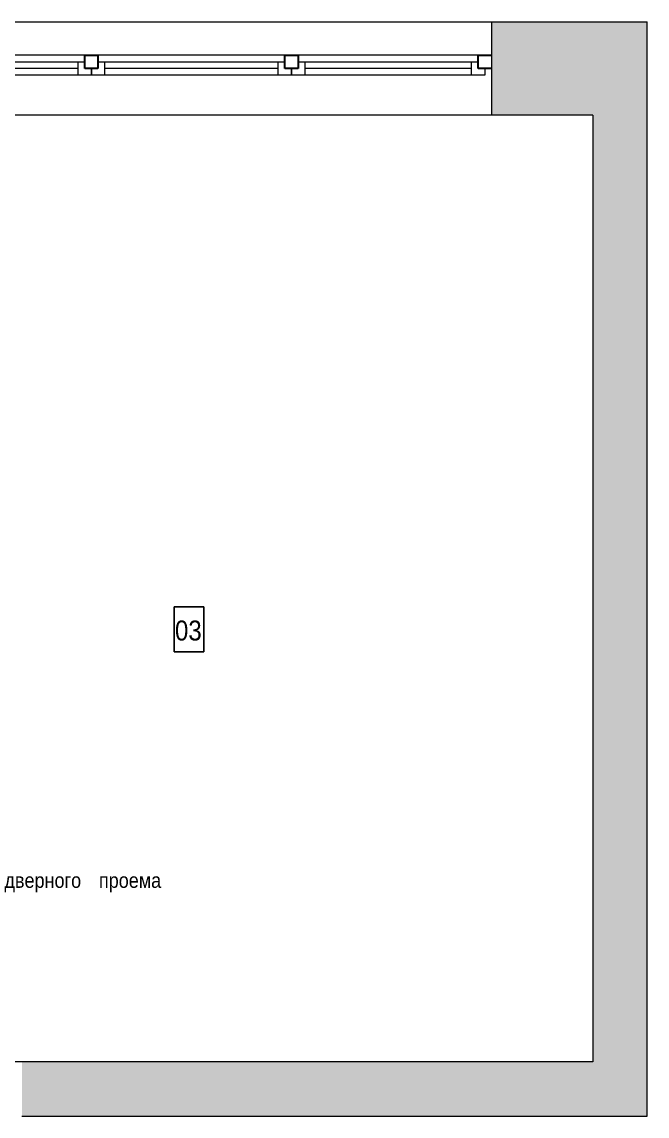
# Model space of a CAD drawing. Header units: millimetres. Extents: x 14838 to 30347, y -17371 to -9527.
# Drawn here: x 27529 to 30347, y -14482 to -9547 of the extents above; entities that cross this region are included whole.
import ezdxf

# ---------------------------------------------------------------- set-up
doc = ezdxf.new("R2010")
doc.units = ezdxf.units.MM
for name, color, linetype, lineweight in [('_ Окна', 7, 'Continuous', 35), ('Аннотация', 7, 'Continuous', 9), ('Марки помещений', 7, 'Continuous', 18), ('Окна', 7, 'Continuous', 20), ('Стены внутренние', 7, 'Continuous', 20)]:
    doc.layers.add(name, color=color, linetype=linetype, lineweight=lineweight)
doc.styles.add('Century Gothic', font='GOTHIC.TTF', dxfattribs={"width": 0.9, "height": 67.5})
doc.styles.add('Century Gothic_1', font='GOTHIC.TTF', dxfattribs={"width": 0.9, "height": 90})

# ---------------------------------------------------------------- blocks, each defined once
blk = doc.blocks.new('w3 - w3-5825041-03_План демонтажа')
at = {"layer": '_ Окна', "lineweight": 9}
for p, q in [((-1100, 30), (-1040, 30)), ((-1100, 0), (-1100, 30)), ((-1040, 30), (-1040, -30)), ((-288, 30), (-228, 30)), ((-288, -30), (-288, 30)), ((-228, 30), (-228, 0)), ((-228, 30), (-168, 30)), ((-228, 0), (-228, 30)), ((-168, 30), (-168, -30)), ((614, 30), (674, 30)), ((614, -30), (614, 30)), ((674, 30), (734, 30)), ((674, 0), (674, 30)), ((674, 30), (674, 0)), ((734, 30), (734, -30)), ((1486, 30), (1546, 30)), ((1486, -30), (1486, 30)), ((1546, 30), (1546, 0)), ((-1070, 0), (-1100, 0)), ((-1070, -30), (-1070, 0)), ((-1040, -30), (-1070, -30)), ((-258, -30), (-288, -30)), ((-258, 0), (-258, -30)), ((-228, 0), (-258, 0)), ((-198, 0), (-228, 0)), ((-198, -30), (-198, 0)), ((-168, -30), (-198, -30)), ((644, -30), (614, -30)), ((644, 0), (644, -30)), ((674, 0), (644, 0)), ((704, 0), (674, 0)), ((704, -30), (704, 0)), ((734, -30), (704, -30)), ((1516, -30), (1486, -30)), ((1516, 0), (1516, -30)), ((1546, 0), (1516, 0))]:
    blk.add_line(p, q, dxfattribs=at)
at = {"layer": '_ Окна'}
for p, q in [((-1130, 0), (-1070, 0)), ((-1070, 0), (-1070, -60)), ((-258, 0), (-198, 0)), ((-258, -60), (-258, 0)), ((-198, 0), (-198, -60)), ((644, 0), (704, 0)), ((644, -60), (644, 0)), ((704, 0), (704, -60)), ((1516, -60), (1516, 0)), ((1516, 0), (1576, 0)), ((-1070, -60), (-1130, -60)), ((-198, -60), (-258, -60)), ((704, -60), (644, -60)), ((1576, -60), (1516, -60))]:
    blk.add_line(p, q, dxfattribs=at)
at = {"layer": 'Окна', "lineweight": 9}
for p, q in [((-1040, 30), (-288, 30)), ((-168, 30), (614, 30)), ((734, 30), (1486, 30)), ((-288, -30), (-1040, -30)), ((614, -30), (-168, -30)), ((1486, -30), (734, -30))]:
    blk.add_line(p, q, dxfattribs=at)
at = {"layer": 'Окна'}
for p, q in [((-1040, 0), (-288, 0)), ((-168, 0), (614, 0)), ((734, 0), (1486, 0)), ((-1070, -60), (-258, -60)), ((-198, -60), (644, -60)), ((704, -60), (1516, -60))]:
    blk.add_line(p, q, dxfattribs=at)
blk = doc.blocks.new('Марка_Помещение_Номер - Номер-4743664-03_План демонтажа')
at = {"layer": 'Марки помещений'}
for p, q in [((-1.48, 2.76), (-1.48, 7.26)), ((-1.48, 7.26), (1.49, 7.26)), ((1.49, 7.26), (-1.48, 7.26)), ((-1.48, 7.26), (-1.48, 2.76)), ((1.49, 7.26), (1.49, 2.76)), ((1.49, 2.76), (1.49, 7.26)), ((1.49, 2.76), (-1.48, 2.76)), ((-1.48, 2.76), (1.49, 2.76))]:
    blk.add_line(p, q, dxfattribs=at)

msp = doc.modelspace()

# ---------------------------------------------------------------- hatches: boundary and pattern name
at = {"layer": 'Стены внутренние', "true_color": 0xcacaca}
h = msp.add_hatch(color=9, dxfattribs=at)
h.paths.add_polyline_path([(30101.8, -9967.1), (30101.8, -9547.1), (29645.8, -9547.1), (29645.8, -9967.1)])
h.paths.add_polyline_path([(26939.8, -9967.1), (26939.8, -9547.1), (26491.8, -9547.1), (26491.8, -9967.1), (26604.2, -9967.1)])
for points in [[(30101.8, -14482.1), (30346.8, -14482.1), (30346.8, -9547.1), (30101.8, -9547.1), (30101.8, -14237.1)], [(30101.8, -14482.1), (30101.8, -14237.1), (27528.8, -14237.1), (27528.8, -14482.1)]]:
    msp.add_hatch(color=9, dxfattribs=at).paths.add_polyline_path(points)

# ---------------------------------------------------------------- linework, layer by layer
at = {"layer": 'Стены внутренние'}
for p, q in [((26491.8, -9547.1), (30346.8, -9547.1)), ((29645.8, -9547.1), (29645.8, -9967.1)), ((30346.8, -14482.1), (30346.8, -9547.1)), ((30101.8, -9967.1), (26491.8, -9967.1)), ((30101.8, -9967.1), (30101.8, -14237.1)), ((30101.8, -14237.1), (25972.3, -14237.1)), ((27528.8, -14482.1), (30346.8, -14482.1))]:
    msp.add_line(p, q, dxfattribs=at)

# ---------------------------------------------------------------- block references
at = {"layer": 'Марки помещений', "xscale": 44.99999999999998, "yscale": 44.99999999999998, "zscale": 44.99999999999998}
msp.add_blockref('Марка_Помещение_Номер - Номер-4743664-03_План демонтажа', (28281.7, -12511.8), dxfattribs=at)
at = {"layer": 'Окна', "rotation": 180}
msp.add_blockref('w3 - w3-5825041-03_План демонтажа', (28515.8, -9757.1), dxfattribs=at)

# ---------------------------------------------------------------- texts
at = {"layer": 'Аннотация', "char_height": 67.5, "attachment_point": 1, "style": 'Century Gothic'}
for s, insert, width in [('дверного', (27450.1, -13385.2), 487.025), ('\\fCentury Gothic|b0|i0|c204|p34|;\\W.9; ', (27852, -13385.2), 29.222), ('проема', (27876.1, -13385.2), 431.829)]:
    msp.add_mtext(s, dxfattribs=dict(at, insert=insert, width=width))
at = {"layer": 'Марки помещений', "lineweight": 9, "insert": (28218.8, -12247.1), "char_height": 90, "width": 155.848, "attachment_point": 1, "style": 'Century Gothic_1'}
msp.add_mtext('03', dxfattribs=at)

doc.saveas('drawing.dxf')
